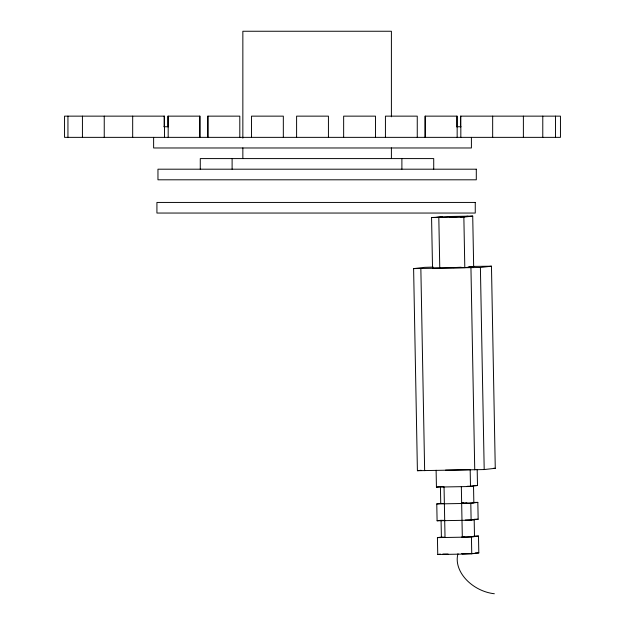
<?xml version="1.0" encoding="UTF-8"?>
<svg xmlns="http://www.w3.org/2000/svg" width="625" height="625" viewBox="0 0 625 625"><rect width="100%" height="100%" fill="white"/><g stroke="black" fill="none" stroke-linecap="round" stroke-linejoin="round"><path stroke-width="0.94" d="M444.039 503.562L440.742 503.461M444.695 537.242L441.398 537.141M436.109 470.258L436.438 487.102L440.852 486.508M473.07 502.43L477.828 502.375L478.156 519.211L470.484 520.195L437.094 520.781L436.766 503.938L441.18 503.352M437.094 520.781L440.625 520.305M473.727 536.109L478.484 536.055L478.812 552.898L471.141 553.875A33.688 0.484 -1.1 0 1 437.75 554.461L437.422 537.625L441.836 537.031M437.75 554.461L440.391 554.109M436.438 487.102L469.828 486.516L477.5 485.531L477.187 469.625M436.766 503.938L470.156 503.359L477.828 502.375M437.422 537.625L470.812 537.039L478.484 536.055M461.664 503.555L466.867 502.891M465.25 520.062L474.18 519.641L474.5 536.539L462.32 537.234L461.336 486.711M447.672 216.523L472.719 216.094L473.664 266.617L464.805 267.625L432.523 268.07L431.57 217.547L448.844 216.555M442.164 216.742L435.977 217.453L441.094 217.438M460.234 217.109L467.984 216.227M431.57 217.547L463.859 217.102L472.719 216.094M473.633 266.406L491.469 266.203L495.266 468.297L484.195 469.555L417.406 470.703L413.609 268.609L424.68 267.344L433.195 267.102M461.164 267.234L453.109 267.609M413.609 268.609L480.398 267.469L491.469 266.203M417.406 470.703L421.102 470.281M473.703 553.477L462.125 553.836M467.117 486.312L473.523 485.961L473.844 502.859L461.984 503.297M464.734 536.93L461.797 537M468.852 266.695L473.664 266.617M461.828 553.633L473.312 553.438M462.016 502.836L463.695 502.812M473.695 485.578L477.5 485.531M474.352 519.258L478.156 519.211M448.102 554.062L442.852 554.07M493.453 468.305L495.266 468.297M163.961 126.75L168.531 126.75M456.5 126.75L461.07 126.75M443.711 486.719L440.414 486.617L440.742 503.516M444.367 520.398L441.07 520.297L441.398 537.195M480.398 267.469L484.195 469.555M470.945 267.734L474.742 469.828M463.859 217.102L464.805 267.625M444.047 487.016L445.031 537.539M438.812 217.531L439.766 268.055M420.852 268.594L424.648 470.688M470.805 503.305L471.117 520.141M471.438 536.984L471.75 553.828M470.172 469.625L470.484 486.461M555.516 116.141L555.516 137.359M542.781 116.141L542.781 137.359M523.383 116.141L523.383 137.359M492.664 116.141L492.664 137.359M471.406 137.359L471.406 147.977L153.625 147.977L153.625 137.359M460.828 116.141L460.828 137.359M460.516 126.75L460.516 116.141L560.453 116.141L560.453 137.359L64.547 137.359L64.547 116.141L164.516 116.141L164.516 137.359M457.156 137.359L457.156 116.141L425.016 116.141L425.016 137.359M456.852 116.141L456.852 126.75M433.719 169.195L433.719 158.586L200.273 158.586L200.273 169.195M425.32 116.141L425.32 137.359M417.258 137.359L417.258 116.141L385.43 116.141L385.43 137.359M401.891 158.586L401.891 169.195M391.398 116.789L391.398 31.25L242.852 31.25L242.852 138.172M391.398 147.891L391.398 158.586M375.477 137.359L375.477 116.141L343.648 116.141L343.648 137.359M328.43 137.359L328.43 116.141L296.602 116.141L296.602 137.359M283.328 137.359L283.328 116.141L251.5 116.141L251.5 137.359M242.852 147.891L242.852 158.586M239.805 137.359L239.805 116.141L207.773 116.141L207.773 137.359M232.109 158.586L232.109 169.195M207.969 116.141L207.969 137.359M200.016 137.359L200.016 116.141L167.875 116.141L167.875 126.75M199.711 116.141L199.711 137.359M168.18 116.141L168.18 137.359M164.133 116.141L164.133 126.75M132.68 116.141L132.68 137.359M104.242 116.141L104.242 137.359M82.43 116.141L82.43 137.359M67.945 116.141L67.945 137.359M494.336 593.75A34.945 25.539 26.9 0 1 458 553.703M469.5 469.68A33.688 0.484 -1.1 0 1 445.539 470.148M475.148 552.93A33.688 0.484 -1.1 0 1 478.812 552.898M453.805 216.633L449.375 217.133L462.156 216.484L453.805 216.633M476.297 169.195L157.961 169.195L157.961 179.805L476.297 179.805L476.297 169.195M475.258 202.438L156.922 202.438L156.922 213.047L475.258 213.047L475.258 202.438"/></g></svg>
